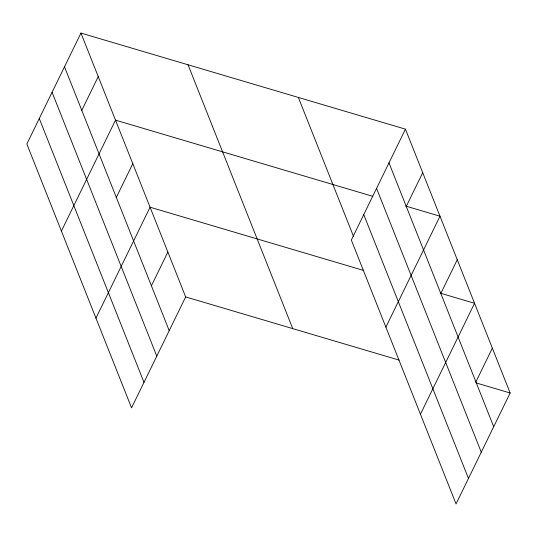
<?xml version="1.0" encoding="UTF-8"?>
<svg xmlns="http://www.w3.org/2000/svg" width="537" height="537" viewBox="0 0 537 537"><rect width="100%" height="100%" fill="white"/><g stroke="black" fill="none" stroke-linecap="round" stroke-linejoin="round"><path stroke-width="0.81" d="M80.953 33.072L26.85 144.01L131.558 407.852L185.668 296.921L80.953 33.072L405.442 129.149L510.15 392.99L456.047 503.928L351.332 240.079L405.442 129.149M81.778 110.347L98.231 76.61M61.406 231.078L115.509 120.14L372.873 196.341M116.334 197.415L132.787 163.678M95.955 318.146L150.065 207.208L363.468 270.4M151.407 285.798L167.866 252.068M406.261 206.423L422.72 172.686M385.888 327.147L439.998 216.216L405.636 206.04M440.817 293.491L457.269 259.754M420.444 414.215L474.547 303.284L440.186 293.115M475.896 381.874L492.348 348.137M185.668 296.921L399.072 360.105M475.789 382.821L510.15 392.99M388.989 162.886L493.698 426.727M376.565 188.359L481.273 452.201M363.757 214.605L468.472 478.447M298.357 97.445L353.588 236.595M188.037 64.782L292.746 328.624M64.5 66.81L169.209 330.658M52.076 92.29L156.784 356.132M39.275 118.536L143.983 382.378"/></g></svg>
